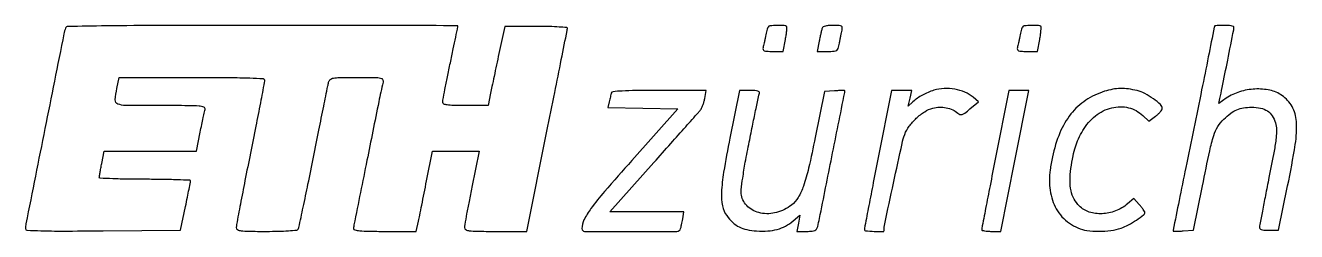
# Model space of a CAD drawing. Extents: x 95 to 680, y 94 to 189.
import ezdxf

# ---------------------------------------------------------------- set-up
doc = ezdxf.new("R2010")
doc.units = 0

msp = doc.modelspace()

# ---------------------------------------------------------------- linework, layer by layer
for points in [[(113.466667, 187.75, 0.040684), (112.712817, 185.115714, 0.000077), (103.983256, 141.433214, 0.000064), (95.223987, 97.537439, 0.049248), (95, 95.268865, 0.398947), (95.687069, 94.544814, 0.005881), (102.097085, 94.28416, 0.007707), (112.02476, 94.150467, 0.001352), (130.70663, 94.237369), (166.413261, 94.5), (168.659923, 105.5, 0.000867), (169.524299, 109.76986, 0.001312), (170.260348, 113.489063, 0.000487), (170.88245, 116.692984, 0.032164), (170.953292, 117.25, 0.420489), (170.678083, 117.555127, 0.00126), (164.81753, 117.779687, 0.005597), (158.049191, 117.946113, 0.003347), (150, 118, -0.003718), (141.94765, 118.059885, -0.006196), (135.16875, 118.244758, -0.001538), (129.323353, 118.494702, -0.400859), (129, 118.833219, -0.04099), (129.045862, 119.39171, -0.002365), (129.334303, 121.086296, -0.003588), (129.702122, 123.10186, -0.002628), (130.138052, 125.333219), (131.276105, 131), (152.501205, 131), (173.726305, 131), (175.420847, 139.75, -0.001729), (176.107026, 143.228706, -0.002178), (176.767339, 146.44375, -0.001732), (177.342274, 149.136073, -0.017393), (177.625082, 150.25, 0.394451), (177.127121, 151.235146, 0.066707), (174.870862, 151.735282, 0.019647), (169.970124, 151.959072, 0.001586), (157.067388, 152, -0.00221), (140.925333, 152.07134, -0.092717), (137.541316, 152.735301, -0.324847), (136.344871, 154.626969, -0.036776), (137.082864, 159.950779), (138.165728, 165), (171.582864, 165, -0.001479), (188.953672, 164.948624, -0.008194), (198.291749, 164.740322, -0.006465), (204.322892, 164.428708, -0.395431), (205, 163.706417, -0.0474), (204.905032, 162.706887, -0.000262), (203.090625, 153.271554, -0.001133), (200.991564, 142.517789, -0.000719), (198.5, 130, 0.000996), (196.008737, 117.447413, 0.001536), (193.909375, 106.581571, 0.000476), (192.126392, 97.149601, 0.046503), (192, 95.793583, 0.272377), (192.576752, 94.81339, 0.09507), (194.193175, 94.282164, 0.029243), (197.586545, 94.046003, 0.002753), (205.940983, 94, 0.006243), (211.393494, 94.068085, 0.01021), (216.0103, 94.277791, 0.004877), (219.839447, 94.567686, 0.237285), (220.473913, 94.95779, 0.086075), (220.798534, 95.766198, 0.000362), (222.786341, 105.120066, 0.001774), (224.999953, 115.759871, 0.001116), (227.514763, 128.20779, -0.000244), (230.025033, 140.74583, -0.000367), (232.22711, 151.675101, -0.000142), (234.129343, 161.066785, -0.008563), (234.500886, 162.75, -0.154697), (235.267888, 164.025683, -0.138781), (236.663683, 164.694256, -0.039933), (239.517319, 164.954874, -0.002813), (247.538104, 165, -0.00223), (255.856293, 164.962896, -0.044221), (258.39119, 164.715454, -0.226117), (259.344697, 164.019587, -0.182964), (259.515422, 162.75, 0.007126), (257.565171, 153.776348, 0.00043), (252.119763, 126.759365, 0.000076), (246.165293, 97.061459, 0.049472), (246, 95.394962, 0.344272), (246.57117, 94.663749, 0.037039), (248.833786, 94.274189, 0.020594), (252.82213, 94.053512, 0.003523), (260.417136, 94), (274.834272, 94), (275.834365, 98.75, 0.00183), (276.386055, 101.41869, 0.000374), (277.341157, 106.14375, 0.000394), (278.442861, 111.63748, 0.000369), (279.55948, 117.25), (282.284502, 131), (293.003845, 131), (303.723188, 131), (300.361594, 114.32222, 0.001967), (299.073666, 107.800071, 0.00282), (297.987468, 102.008261, 0.001521), (297.11143, 97.102304, 0.043443), (297, 95.82222, 0.270928), (297.585222, 94.821463, 0.096814), (299.21669, 94.281779, 0.029008), (302.667373, 94.045246, 0.00261), (311.33497, 94), (325.669939, 94), (334.947347, 140.25, 0.000122), (338.513982, 158.053107, 0.000198), (341.539943, 173.207812, 0.000026), (344.228445, 186.703886, 0.014955), (344.362378, 187.5, 0.425126), (344.009434, 187.948073, 0.007528), (340.62428, 188.235126, 0.012303), (336.114897, 188.437892, 0.005083), (330.00531, 188.5), (315.510619, 188.5), (312.841185, 176, 0.00048), (311.734344, 170.792592, 0.000453), (310.616096, 165.482812, 0.00045), (309.634278, 160.778726, 0.001584), (309.014978, 157.75), (307.858204, 152), (297.429102, 152, -0.004923), (291.852633, 152.054907, -0.030541), (289.000987, 152.285694, -0.071245), (287.491166, 152.726508, -0.294192), (287, 153.489032, -0.046344), (287.099766, 154.563081, -0.001129), (288.028125, 159.456107, -0.002447), (289.158869, 165.191581, -0.001661), (290.5, 171.711499, 0.000311), (291.841876, 178.146968, 0.000507), (292.971875, 183.611014, 0.000051), (293.977479, 188.501034, 0.050722), (294, 188.722468, 0.4133), (293.886016, 188.836808, 0.000009), (267.553281, 188.918475, 0.000482), (238.491229, 188.980057, 0.000289), (203.968615, 189, 0.000551), (157.6305, 188.94893, 0.002902), (132.191709, 188.745222, 0.000851), (114.488942, 188.470568, 0.307567)], [(436.676614, 188.25, 0.060126), (436.467206, 187.770631, 0.007768), (436.161512, 186.692188, 0.008973), (435.840326, 185.395064, 0.00738), (435.54294, 184, -0.00352), (435.241766, 182.531663, -0.003161), (434.909296, 181.014062, -0.003169), (434.593747, 179.656173, -0.009947), (434.357955, 178.75, 0.134874), (434.352292, 177.854554, 0.237053), (434.833311, 177.314144, 0.084352), (436.045268, 177.056255, 0.010339), (438.765406, 177), (443.665587, 177), (444.663055, 182.503072, 0.00964), (445.009241, 184.647814, 0.014381), (445.221544, 186.535589, 0.009313), (445.32233, 188.093464, 0.21089), (445.163595, 188.503072, 0.190864), (444.057072, 188.981645, 0.015208), (440.806569, 188.983606, 0.013788), (437.544137, 188.796186, 0.243094)], [(461.533613, 187.75, 0.019898), (461.324063, 187.000239, 0.002961), (460.971326, 185.471875, 0.003329), (460.577151, 183.660248, 0.002862), (460.186226, 181.75), (459.242457, 177), (464.009937, 177, 0.013252), (467.072901, 177.081195, 0.138354), (468.251679, 177.48228, 0.174774), (468.914583, 178.407281, 0.024127), (469.456984, 180.75, -0.002928), (469.756731, 182.3506, -0.002392), (470.095592, 184.059375, -0.002416), (470.422507, 185.628671, -0.006347), (470.676683, 186.75, 0.064257), (470.813796, 188.023376, 0.268105), (470.429167, 188.657869, 0.11633), (469.391045, 188.945538, 0.009676), (466.577023, 189, 0.021242), (464.637919, 188.91758, 0.039519), (463.086419, 188.6609, 0.050118), (461.988462, 188.268672, 0.206673)], [(553.676614, 188.25, 0.060126), (553.467206, 187.770631, 0.007768), (553.161512, 186.692188, 0.008973), (552.840326, 185.395064, 0.00738), (552.54294, 184, -0.00352), (552.241766, 182.531663, -0.003161), (551.909296, 181.014062, -0.003169), (551.593747, 179.656173, -0.009947), (551.357955, 178.75, 0.134874), (551.352292, 177.854554, 0.237053), (551.833311, 177.314144, 0.084352), (553.045268, 177.056255, 0.010339), (555.765406, 177), (560.665587, 177), (561.663055, 182.503072, 0.00964), (562.009241, 184.647814, 0.014381), (562.221544, 186.535589, 0.009313), (562.32233, 188.093464, 0.21089), (562.163595, 188.503072, 0.190864), (561.057072, 188.981645, 0.015208), (557.806569, 188.983606, 0.013788), (554.544137, 188.796186, 0.243094)], [(642, 188.557349, -0.049691), (641.964446, 188.200476, -0.000016), (639.209375, 174.513182, -0.000285), (636.142466, 159.32397, -0.000173), (632.5, 141.369013, 0.000143), (628.85748, 123.419278, 0.000236), (625.790625, 108.247228, 0.000011), (623.02955, 94.552981, 0.049774), (623, 94.256873, 0.403588), (623.133384, 94.118541, 0.00583), (624.383144, 94.087596, 0.012166), (625.903082, 94.104673, 0.007269), (627.708575, 94.195209), (632.41715, 94.5), (636.528994, 115, -0.002761), (639.860536, 131.146767, -0.024555), (641.713109, 138.164542, -0.057164), (643.588601, 142.348567, -0.069446), (646.268837, 145.702096, -0.028051), (649.519841, 148.450231, -0.060131), (652.35648, 150.095411, -0.064523), (655.37152, 150.951247, -0.036945), (659.149285, 151.230769, -0.050882), (663.280633, 150.809253, -0.094764), (666.379473, 149.527058, -0.103998), (668.601531, 147.291034, -0.071099), (670.109106, 144.030174, -0.067849), (670.584636, 140.998896, -0.034761), (670.394332, 137.148062, -0.016668), (669.460724, 131.06167, -0.002431), (667.092859, 118.776132, 0.00044), (665.466298, 110.513983, 0.000663), (664.064401, 103.309239, 0.000255), (662.870563, 97.11317, 0.015567), (662.692401, 96, 0.191548), (662.873264, 95.294454, 0.152735), (663.509318, 94.822644, 0.068633), (664.779633, 94.56773, 0.015249), (667, 94.5), (671.5, 94.5), (675.70826, 115, 0.010689), (679.197527, 134.056884, 0.055752), (679.712499, 144.704653, 0.109605), (677.732139, 151.555446, 0.118545), (673.075126, 156.699714, 0.096943), (667.538686, 159.078434, 0.065728), (660.677646, 159.637139, 0.063208), (653.613655, 158.378959, 0.073562), (647.474662, 155.418243), (643.972307, 153.041481), (644.499129, 155.27074, 0.008477), (645.594451, 160.283867, 0.000747), (648.129001, 173.00515, 0.000173), (650.88402, 186.967031, 0.048657), (651, 188.156017, 0.329145), (650.7566, 188.485706, 0.028381), (649.678125, 188.75208, 0.028711), (648.224973, 188.939095, 0.017648), (646.5, 189, 0.009228), (644.774627, 188.968154, 0.015286), (643.321875, 188.869971, 0.00902), (642.154248, 188.733809, 0.375452)], [(364.552138, 157.75, 0.010997), (364.364696, 157.090345, 0.003203), (364.104991, 156.06667, 0.003217), (363.827267, 154.909854, 0.003438), (363.570703, 153.774833), (362.974361, 151.049666), (379.031963, 150.774833), (395.089565, 150.5), (373.956424, 126.685312, 0.003443), (361.406395, 112.345113, 0.020298), (355.192739, 104.525374, 0.039469), (351.974453, 99.299237, 0.11882), (351, 95.256602, 0.412033), (352.278575, 93.968468, 0.001826), (373.513743, 93.887835, 0.001901), (394.722403, 93.965405, 0.327701), (396.444851, 95.25, 0.018125), (396.627844, 95.936784, 0.004364), (396.879646, 97.0875, 0.004475), (397.145444, 98.414063, 0.004427), (397.388466, 99.75), (397.95, 103), (380.93006, 103), (363.91012, 103), (384.125363, 125.75, 0.000201), (391.962764, 134.577272, 0.000305), (398.768121, 142.257812, 0.000109), (404.632106, 148.886986, 0.007802), (405.585689, 150, 0.063651), (406.112183, 150.829284, 0.021107), (406.669452, 152.160937, 0.020626), (407.168738, 153.704299, 0.02204), (407.526677, 155.25), (408.222582, 159), (386.579906, 159, 0.00262), (375.837977, 158.943708, 0.011552), (369.509947, 158.731113, 0.010775), (365.352726, 158.405209, 0.301728)], [(419.095275, 137.024638, 0.007145), (416.217183, 121.297831, 0.031571), (415.244006, 111.9371, 0.056414), (415.693302, 105.728244, 0.114593), (417.6475, 101.270317, 0.042616), (420.468465, 98.095868, 0.071072), (423.378882, 96.030359, 0.067752), (426.851529, 94.801956, 0.035293), (431.411855, 94.18651, 0.032217), (436.557461, 94.190744, 0.050905), (440.905074, 94.923431, 0.05613), (444.699757, 96.442701, 0.051681), (448.177358, 98.802691), (451.303909, 101.43351), (450.606641, 97.716755), (449.909374, 94), (454.435635, 94, 0.016243), (456.936044, 94.081248, 0.088534), (458.245705, 94.403927, 0.151299), (459.010548, 95.072719, 0.079607), (459.498746, 96.25, 0.009127), (460.316299, 99.976502, 0.000081), (465.987389, 128.308795, 0.000015), (471.925459, 158.004545, 0.049372), (472, 158.757587, 0.404987), (471.871175, 158.890548, 0.005394), (470.617368, 158.916651, 0.01169), (469.097997, 158.896367, 0.006984), (467.293167, 158.804791), (462.586334, 158.5), (458.353081, 137.327603, -0.006464), (455.325549, 123.141951, -0.028206), (452.957355, 114.893646, -0.049256), (450.523671, 109.648457, -0.093124), (447.465417, 106.151457, -0.100809), (440.594893, 102.6996, -0.115194), (433.258247, 102.440784, -0.135129), (427.390932, 105.367823, -0.164966), (424.399117, 110.686058, -0.074118), (424.306629, 113.152555, -0.008802), (425.00784, 118.597014, -0.008841), (426.202031, 125.841451, -0.004037), (428.004852, 135.259777, -0.000986), (429.663921, 143.479108, -0.001501), (431.140147, 150.60958, -0.000528), (432.438869, 156.756922, -0.039307), (432.728033, 157.733649, 0.279691), (432.624519, 158.30563, 0.142471), (431.984103, 158.710068, 0.056743), (430.628286, 158.938444, 0.013378), (428.328137, 159), (423.442296, 159)], [(512.941601, 159.051773, 0.025697), (510.254714, 158.083163, 0.026134), (507.696872, 156.848742, 0.026932), (505.35974, 155.397313, 0.032153), (503.33374, 153.779392), (501.167479, 151.80871), (501.978429, 155.404355), (502.789378, 159), (498.124861, 159), (493.460344, 159), (487.187514, 127.25, 0.000541), (484.785771, 115.02395, 0.000873), (482.769859, 104.60625, 0.000123), (480.996607, 95.34365, 0.061508), (480.957342, 94.75, 0.376482), (481.442874, 94.256199, 0.006565), (485.493616, 94.010533, 0.006577), (489.54142, 93.871684, 0.420418), (490, 94.320673, -0.052331), (490.325181, 97.419119, -0.000704), (494.340283, 116.206846, -0.000978), (498.326879, 134.558879, -0.035757), (499.546669, 138.686424, -0.069032), (501.588543, 142.453773, -0.045027), (504.87147, 146.162946, -0.04537), (508.716597, 149.181904, -0.076533), (512.44841, 150.858144, -0.061516), (515.485866, 151.306419, -0.054923), (518.664082, 151.032138, -0.056765), (521.596581, 150.095268, -0.078392), (523.905573, 148.585455, 0.089674), (524.954253, 147.932805, 0.176451), (525.922923, 147.90517, 0.083691), (527.165458, 148.564383, 0.010907), (529.511007, 150.447923), (533.486452, 153.78551), (530.993226, 155.871297, 0.07525), (527.248245, 158.149038, 0.055512), (522.584939, 159.516835, 0.054234), (517.610302, 159.845822, 0.063155)], [(541.187514, 127.25, 0.000541), (538.785771, 115.02395, 0.000873), (536.769859, 104.60625, 0.000123), (534.996607, 95.34365, 0.061508), (534.957342, 94.75, 0.322915), (535.195767, 94.456068, 0.023904), (536.266102, 94.220313, 0.026065), (537.681229, 94.054149, 0.016193), (539.352793, 94), (543.705585, 94), (550.203811, 126.5), (556.702037, 159), (552.08119, 159), (547.460344, 159)], [(591.5, 158.601175, 0.070697), (582.832415, 154.441319, 0.078005), (575.99315, 148.142055, 0.070482), (570.920762, 139.485859, 0.045163), (567.482876, 128.334792, 0.017924), (566.431917, 122.318729, 0.03416), (566.094482, 117.422547, 0.038997), (566.438987, 112.98269, 0.033332), (567.472598, 108.404227, 0.05889), (569.204303, 104.379445, 0.054156), (571.867489, 100.743407, 0.053616), (575.278508, 97.73179, 0.055309), (579.217881, 95.550681, 0.065678), (583.37924, 94.425913, 0.032823), (588.830244, 94.059112, 0.032592), (594.421591, 94.415171, 0.052656), (599.055603, 95.519618, 0.038185), (602.443871, 97.01455, 0.024139), (606.15087, 99.237239, 0.016836), (609.392604, 101.561624, 0.244781), (609.968399, 102.800891, 0.132968), (609.837344, 103.210645, 0.011546), (609.216132, 104.124476, 0.014546), (608.405934, 105.191983, 0.010786), (607.451867, 106.324983), (604.966936, 109.149966), (602.008872, 106.660919, -0.082267), (596.538198, 103.416184, -0.08249), (590.318612, 102.112823, -0.088789), (584.408838, 102.916441, -0.118838), (579.809582, 105.72888, -0.073564), (577.444888, 108.91464, -0.069069), (576.040771, 112.716866, -0.057773), (575.575086, 117.338759, -0.031979), (576.022894, 123, -0.011816), (576.997177, 128.797264, -0.027796), (578.064165, 133.051972, -0.032869), (579.470203, 136.709525, -0.024348), (581.476657, 140.550381, -0.091163), (587.277388, 147.273047, -0.108511), (594.766283, 150.991647, -0.120768), (602.499481, 151.025164, -0.132758), (609.063561, 147.439104), (611.814829, 144.803222), (614.907415, 147.08967, 0.023933), (616.091377, 148.055929, 0.029603), (617.091553, 149.06847, 0.03044), (617.808193, 149.99337, 0.150711), (618, 150.615255, 0.209634), (617.187555, 152.467869, 0.030479), (613.920631, 155.127537, 0.034504), (610.007291, 157.545014, 0.059499), (606.436489, 158.911675, 0.028728), (602.472487, 159.670888, 0.038164), (598.808979, 159.87444, 0.03905), (595.22462, 159.518988, 0.032362)]]:
    msp.add_lwpolyline(points, format="xyb", close=True)

doc.saveas('drawing.dxf')
